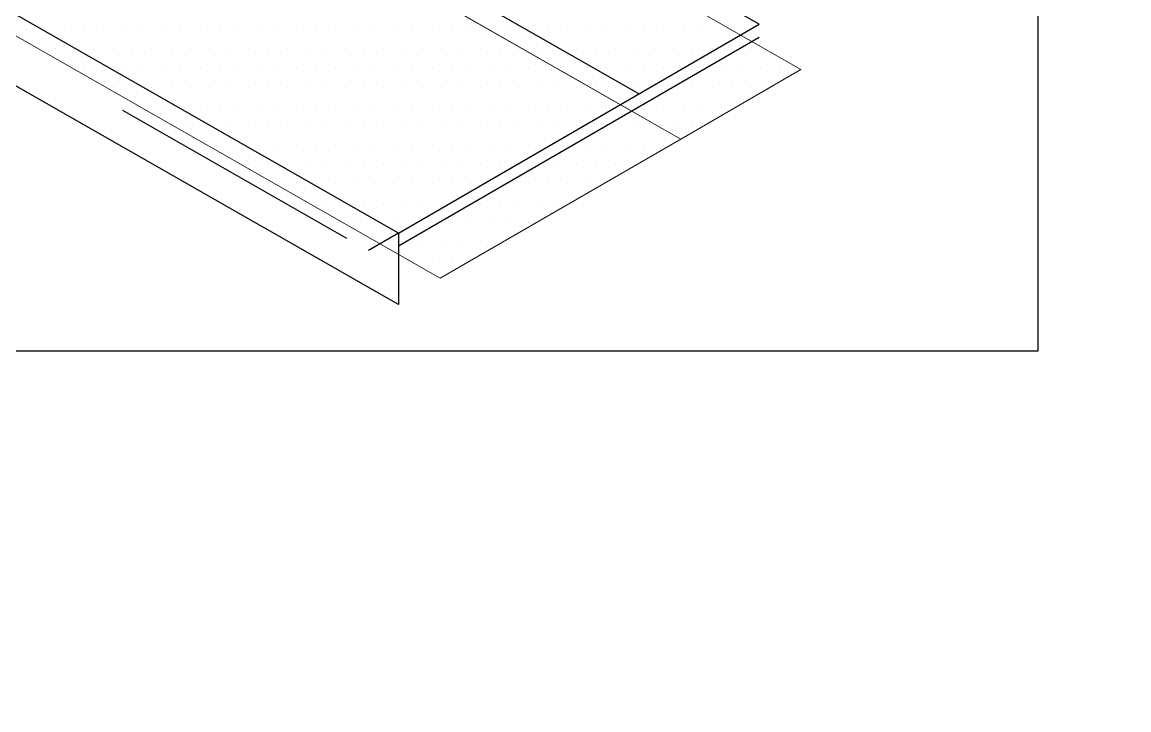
# Model space of a CAD drawing. Header units: inches. Extents: x -22 to 84, y -21 to 19.
# Drawn here: x -5.496 to -4.422, y 12.176 to 12.843 of the extents above; entities that cross this region are included whole.
import ezdxf

# ---------------------------------------------------------------- set-up
doc = ezdxf.new("R2010")
doc.units = ezdxf.units.IN
doc.header["$MEASUREMENT"] = 0
doc.linetypes.add('AI-Linetype-10', pattern=[0.375, 0.25, -0.125])
doc.linetypes.add('AI-Linetype-9', pattern=[0.375, 0.25, -0.125])
for name, color, linetype, lineweight in [('.ATI-HATCH', 7, 'Continuous', 0), ('G-ANNO-TTLB', 7, 'Continuous', 0), ('TYVEK', 7, 'Continuous', 0)]:
    doc.layers.add(name, color=color, linetype=linetype, lineweight=lineweight)

# ---------------------------------------------------------------- blocks, each defined once
blk = doc.blocks.new('Block_279')
at = {"layer": '.ATI-HATCH'}
for points, knots in [([(-6.7236, 13.7958), (-6.7236, 13.7958), (-6.8402, 13.7283), (-6.8402, 13.7283), (-6.8402, 13.7283), (-6.9569, 13.6609), (-6.9569, 13.6609), (-6.9569, 13.6609), (-5.0903, 12.595), (-5.0903, 12.595), (-5.0903, 12.595), (-4.857, 12.73), (-4.857, 12.73), (-4.857, 12.73), (-6.7236, 13.7958), (-6.7236, 13.7958)], [0, 0, 0, 0, 1, 1, 1, 2, 2, 2, 3, 3, 3, 4, 4, 4, 5, 5, 5, 5]), ([(-5.1077, 13.0072), (-5.1077, 13.0072), (-5.1177, 12.8788), (-5.1177, 12.8788), (-5.1177, 12.8788), (-4.857, 12.73), (-4.857, 12.73), (-4.857, 12.73), (-4.7404, 12.7975), (-4.7404, 12.7975), (-4.7404, 12.7975), (-5.1077, 13.0072), (-5.1077, 13.0072)], [0, 0, 0, 0, 1, 1, 1, 2, 2, 2, 3, 3, 3, 4, 4, 4, 4])]:
    blk.add_open_spline(points, degree=3, knots=knots, dxfattribs=at)
at = {"layer": '.ATI-HATCH', "color": 243, "lineweight": 0, "true_color": 0xcc667f}
for points in [[(-5.492, 12.8367), (-5.492, 12.8367), (-5.492, 12.8367), (-5.492, 12.8367)], [(-5.4732, 12.8367), (-5.4732, 12.8367), (-5.4732, 12.8367), (-5.4732, 12.8367)], [(-5.4545, 12.8367), (-5.4545, 12.8367), (-5.4545, 12.8367), (-5.4545, 12.8367)], [(-5.4357, 12.8367), (-5.4357, 12.8367), (-5.4357, 12.8367), (-5.4357, 12.8367)], [(-5.417, 12.8367), (-5.417, 12.8367), (-5.417, 12.8367), (-5.417, 12.8367)], [(-5.3982, 12.8367), (-5.3982, 12.8367), (-5.3982, 12.8367), (-5.3982, 12.8367)], [(-5.3795, 12.8367), (-5.3795, 12.8367), (-5.3795, 12.8367), (-5.3795, 12.8367)], [(-5.3607, 12.8367), (-5.3607, 12.8367), (-5.3607, 12.8367), (-5.3607, 12.8367)], [(-5.342, 12.8367), (-5.342, 12.8367), (-5.342, 12.8367), (-5.342, 12.8367)], [(-5.3232, 12.8367), (-5.3232, 12.8367), (-5.3232, 12.8367), (-5.3232, 12.8367)], [(-5.3045, 12.8367), (-5.3045, 12.8367), (-5.3045, 12.8367), (-5.3045, 12.8367)], [(-5.2857, 12.8367), (-5.2857, 12.8367), (-5.2857, 12.8367), (-5.2857, 12.8367)], [(-5.267, 12.8367), (-5.267, 12.8367), (-5.267, 12.8367), (-5.267, 12.8367)], [(-5.2482, 12.8367), (-5.2482, 12.8367), (-5.2482, 12.8367), (-5.2482, 12.8367)], [(-5.2295, 12.8367), (-5.2295, 12.8367), (-5.2295, 12.8367), (-5.2295, 12.8367)], [(-5.2107, 12.8367), (-5.2107, 12.8367), (-5.2107, 12.8367), (-5.2107, 12.8367)], [(-5.192, 12.8367), (-5.192, 12.8367), (-5.192, 12.8367), (-5.192, 12.8367)], [(-5.1732, 12.8367), (-5.1732, 12.8367), (-5.1732, 12.8367), (-5.1732, 12.8367)], [(-5.1545, 12.8367), (-5.1545, 12.8367), (-5.1545, 12.8367), (-5.1545, 12.8367)], [(-5.1357, 12.8367), (-5.1357, 12.8367), (-5.1357, 12.8367), (-5.1357, 12.8367)], [(-5.117, 12.8367), (-5.117, 12.8367), (-5.117, 12.8367), (-5.117, 12.8367)], [(-5.0982, 12.8367), (-5.0982, 12.8367), (-5.0982, 12.8367), (-5.0982, 12.8367)], [(-5.0795, 12.8367), (-5.0795, 12.8367), (-5.0795, 12.8367), (-5.0795, 12.8367)], [(-5.0607, 12.8367), (-5.0607, 12.8367), (-5.0607, 12.8367), (-5.0607, 12.8367)], [(-5.042, 12.8367), (-5.042, 12.8367), (-5.042, 12.8367), (-5.042, 12.8367)], [(-5.0232, 12.8367), (-5.0232, 12.8367), (-5.0232, 12.8367), (-5.0232, 12.8367)], [(-5.0045, 12.8367), (-5.0045, 12.8367), (-5.0045, 12.8367), (-5.0045, 12.8367)], [(-4.9857, 12.8367), (-4.9857, 12.8367), (-4.9857, 12.8367), (-4.9857, 12.8367)], [(-4.967, 12.8367), (-4.967, 12.8367), (-4.967, 12.8367), (-4.967, 12.8367)], [(-4.9482, 12.8367), (-4.9482, 12.8367), (-4.9482, 12.8367), (-4.9482, 12.8367)], [(-4.9295, 12.8367), (-4.9295, 12.8367), (-4.9295, 12.8367), (-4.9295, 12.8367)], [(-4.9107, 12.8367), (-4.9107, 12.8367), (-4.9107, 12.8367), (-4.9107, 12.8367)], [(-4.892, 12.8367), (-4.892, 12.8367), (-4.892, 12.8367), (-4.892, 12.8367)], [(-4.8732, 12.8367), (-4.8732, 12.8367), (-4.8732, 12.8367), (-4.8732, 12.8367)], [(-4.8545, 12.8367), (-4.8545, 12.8367), (-4.8545, 12.8367), (-4.8545, 12.8367)], [(-4.8357, 12.8367), (-4.8357, 12.8367), (-4.8357, 12.8367), (-4.8357, 12.8367)], [(-4.817, 12.8367), (-4.817, 12.8367), (-4.817, 12.8367), (-4.817, 12.8367)], [(-5.4639, 12.8179), (-5.4639, 12.8179), (-5.4639, 12.8179), (-5.4639, 12.8179)], [(-5.4451, 12.8179), (-5.4451, 12.8179), (-5.4451, 12.8179), (-5.4451, 12.8179)], [(-5.4264, 12.8179), (-5.4264, 12.8179), (-5.4264, 12.8179), (-5.4264, 12.8179)], [(-5.4076, 12.8179), (-5.4076, 12.8179), (-5.4076, 12.8179), (-5.4076, 12.8179)], [(-5.3889, 12.8179), (-5.3889, 12.8179), (-5.3889, 12.8179), (-5.3889, 12.8179)], [(-5.3701, 12.8179), (-5.3701, 12.8179), (-5.3701, 12.8179), (-5.3701, 12.8179)], [(-5.3514, 12.8179), (-5.3514, 12.8179), (-5.3514, 12.8179), (-5.3514, 12.8179)], [(-5.3326, 12.8179), (-5.3326, 12.8179), (-5.3326, 12.8179), (-5.3326, 12.8179)], [(-5.3139, 12.8179), (-5.3139, 12.8179), (-5.3139, 12.8179), (-5.3139, 12.8179)], [(-5.2951, 12.8179), (-5.2951, 12.8179), (-5.2951, 12.8179), (-5.2951, 12.8179)], [(-5.2764, 12.8179), (-5.2764, 12.8179), (-5.2764, 12.8179), (-5.2764, 12.8179)], [(-5.2576, 12.8179), (-5.2576, 12.8179), (-5.2576, 12.8179), (-5.2576, 12.8179)], [(-5.2389, 12.8179), (-5.2389, 12.8179), (-5.2389, 12.8179), (-5.2389, 12.8179)], [(-5.2201, 12.8179), (-5.2201, 12.8179), (-5.2201, 12.8179), (-5.2201, 12.8179)], [(-5.2014, 12.8179), (-5.2014, 12.8179), (-5.2014, 12.8179), (-5.2014, 12.8179)], [(-5.1826, 12.8179), (-5.1826, 12.8179), (-5.1826, 12.8179), (-5.1826, 12.8179)], [(-5.1639, 12.8179), (-5.1639, 12.8179), (-5.1639, 12.8179), (-5.1639, 12.8179)], [(-5.1451, 12.8179), (-5.1451, 12.8179), (-5.1451, 12.8179), (-5.1451, 12.8179)], [(-5.1264, 12.8179), (-5.1264, 12.8179), (-5.1264, 12.8179), (-5.1264, 12.8179)], [(-5.1076, 12.8179), (-5.1076, 12.8179), (-5.1076, 12.8179), (-5.1076, 12.8179)], [(-5.0889, 12.8179), (-5.0889, 12.8179), (-5.0889, 12.8179), (-5.0889, 12.8179)], [(-5.0701, 12.8179), (-5.0701, 12.8179), (-5.0701, 12.8179), (-5.0701, 12.8179)], [(-5.0514, 12.8179), (-5.0514, 12.8179), (-5.0514, 12.8179), (-5.0514, 12.8179)], [(-5.0326, 12.8179), (-5.0326, 12.8179), (-5.0326, 12.8179), (-5.0326, 12.8179)], [(-5.0139, 12.8179), (-5.0139, 12.8179), (-5.0139, 12.8179), (-5.0139, 12.8179)], [(-4.9951, 12.8179), (-4.9951, 12.8179), (-4.9951, 12.8179), (-4.9951, 12.8179)], [(-4.9764, 12.8179), (-4.9764, 12.8179), (-4.9764, 12.8179), (-4.9764, 12.8179)], [(-4.9576, 12.8179), (-4.9576, 12.8179), (-4.9576, 12.8179), (-4.9576, 12.8179)], [(-4.9389, 12.8179), (-4.9389, 12.8179), (-4.9389, 12.8179), (-4.9389, 12.8179)], [(-4.9201, 12.8179), (-4.9201, 12.8179), (-4.9201, 12.8179), (-4.9201, 12.8179)], [(-4.9014, 12.8179), (-4.9014, 12.8179), (-4.9014, 12.8179), (-4.9014, 12.8179)], [(-4.8826, 12.8179), (-4.8826, 12.8179), (-4.8826, 12.8179), (-4.8826, 12.8179)], [(-4.8639, 12.8179), (-4.8639, 12.8179), (-4.8639, 12.8179), (-4.8639, 12.8179)], [(-4.8451, 12.8179), (-4.8451, 12.8179), (-4.8451, 12.8179), (-4.8451, 12.8179)], [(-4.8264, 12.8179), (-4.8264, 12.8179), (-4.8264, 12.8179), (-4.8264, 12.8179)], [(-4.8076, 12.8179), (-4.8076, 12.8179), (-4.8076, 12.8179), (-4.8076, 12.8179)], [(-4.7889, 12.8179), (-4.7889, 12.8179), (-4.7889, 12.8179), (-4.7889, 12.8179)], [(-5.4357, 12.7992), (-5.4357, 12.7992), (-5.4357, 12.7992), (-5.4357, 12.7992)], [(-5.417, 12.7992), (-5.417, 12.7992), (-5.417, 12.7992), (-5.417, 12.7992)], [(-5.3982, 12.7992), (-5.3982, 12.7992), (-5.3982, 12.7992), (-5.3982, 12.7992)], [(-5.3795, 12.7992), (-5.3795, 12.7992), (-5.3795, 12.7992), (-5.3795, 12.7992)], [(-5.3607, 12.7992), (-5.3607, 12.7992), (-5.3607, 12.7992), (-5.3607, 12.7992)], [(-5.342, 12.7992), (-5.342, 12.7992), (-5.342, 12.7992), (-5.342, 12.7992)], [(-5.3232, 12.7992), (-5.3232, 12.7992), (-5.3232, 12.7992), (-5.3232, 12.7992)], [(-5.3045, 12.7992), (-5.3045, 12.7992), (-5.3045, 12.7992), (-5.3045, 12.7992)], [(-5.2857, 12.7992), (-5.2857, 12.7992), (-5.2857, 12.7992), (-5.2857, 12.7992)], [(-5.267, 12.7992), (-5.267, 12.7992), (-5.267, 12.7992), (-5.267, 12.7992)], [(-5.2482, 12.7992), (-5.2482, 12.7992), (-5.2482, 12.7992), (-5.2482, 12.7992)], [(-5.2295, 12.7992), (-5.2295, 12.7992), (-5.2295, 12.7992), (-5.2295, 12.7992)], [(-5.2107, 12.7992), (-5.2107, 12.7992), (-5.2107, 12.7992), (-5.2107, 12.7992)], [(-5.192, 12.7992), (-5.192, 12.7992), (-5.192, 12.7992), (-5.192, 12.7992)], [(-5.1732, 12.7992), (-5.1732, 12.7992), (-5.1732, 12.7992), (-5.1732, 12.7992)], [(-5.1545, 12.7992), (-5.1545, 12.7992), (-5.1545, 12.7992), (-5.1545, 12.7992)], [(-5.1357, 12.7992), (-5.1357, 12.7992), (-5.1357, 12.7992), (-5.1357, 12.7992)], [(-5.117, 12.7992), (-5.117, 12.7992), (-5.117, 12.7992), (-5.117, 12.7992)], [(-5.0982, 12.7992), (-5.0982, 12.7992), (-5.0982, 12.7992), (-5.0982, 12.7992)], [(-5.0795, 12.7992), (-5.0795, 12.7992), (-5.0795, 12.7992), (-5.0795, 12.7992)], [(-5.0607, 12.7992), (-5.0607, 12.7992), (-5.0607, 12.7992), (-5.0607, 12.7992)], [(-5.042, 12.7992), (-5.042, 12.7992), (-5.042, 12.7992), (-5.042, 12.7992)], [(-5.0232, 12.7992), (-5.0232, 12.7992), (-5.0232, 12.7992), (-5.0232, 12.7992)], [(-5.0045, 12.7992), (-5.0045, 12.7992), (-5.0045, 12.7992), (-5.0045, 12.7992)], [(-4.9857, 12.7992), (-4.9857, 12.7992), (-4.9857, 12.7992), (-4.9857, 12.7992)], [(-4.967, 12.7992), (-4.967, 12.7992), (-4.967, 12.7992), (-4.967, 12.7992)], [(-4.9482, 12.7992), (-4.9482, 12.7992), (-4.9482, 12.7992), (-4.9482, 12.7992)], [(-4.9295, 12.7992), (-4.9295, 12.7992), (-4.9295, 12.7992), (-4.9295, 12.7992)], [(-4.9107, 12.7992), (-4.9107, 12.7992), (-4.9107, 12.7992), (-4.9107, 12.7992)], [(-4.892, 12.7992), (-4.892, 12.7992), (-4.892, 12.7992), (-4.892, 12.7992)], [(-4.8732, 12.7992), (-4.8732, 12.7992), (-4.8732, 12.7992), (-4.8732, 12.7992)], [(-4.8545, 12.7992), (-4.8545, 12.7992), (-4.8545, 12.7992), (-4.8545, 12.7992)], [(-4.8357, 12.7992), (-4.8357, 12.7992), (-4.8357, 12.7992), (-4.8357, 12.7992)], [(-4.817, 12.7992), (-4.817, 12.7992), (-4.817, 12.7992), (-4.817, 12.7992)], [(-4.7982, 12.7992), (-4.7982, 12.7992), (-4.7982, 12.7992), (-4.7982, 12.7992)], [(-4.7795, 12.7992), (-4.7795, 12.7992), (-4.7795, 12.7992), (-4.7795, 12.7992)], [(-4.7607, 12.7992), (-4.7607, 12.7992), (-4.7607, 12.7992), (-4.7607, 12.7992)], [(-5.4076, 12.7804), (-5.4076, 12.7804), (-5.4076, 12.7804), (-5.4076, 12.7804)], [(-5.3889, 12.7804), (-5.3889, 12.7804), (-5.3889, 12.7804), (-5.3889, 12.7804)], [(-5.3701, 12.7804), (-5.3701, 12.7804), (-5.3701, 12.7804), (-5.3701, 12.7804)], [(-5.3514, 12.7804), (-5.3514, 12.7804), (-5.3514, 12.7804), (-5.3514, 12.7804)], [(-5.3326, 12.7804), (-5.3326, 12.7804), (-5.3326, 12.7804), (-5.3326, 12.7804)], [(-5.3139, 12.7804), (-5.3139, 12.7804), (-5.3139, 12.7804), (-5.3139, 12.7804)], [(-5.2951, 12.7804), (-5.2951, 12.7804), (-5.2951, 12.7804), (-5.2951, 12.7804)], [(-5.2764, 12.7804), (-5.2764, 12.7804), (-5.2764, 12.7804), (-5.2764, 12.7804)], [(-5.2576, 12.7804), (-5.2576, 12.7804), (-5.2576, 12.7804), (-5.2576, 12.7804)], [(-5.2389, 12.7804), (-5.2389, 12.7804), (-5.2389, 12.7804), (-5.2389, 12.7804)], [(-5.2201, 12.7804), (-5.2201, 12.7804), (-5.2201, 12.7804), (-5.2201, 12.7804)], [(-5.2014, 12.7804), (-5.2014, 12.7804), (-5.2014, 12.7804), (-5.2014, 12.7804)], [(-5.1826, 12.7804), (-5.1826, 12.7804), (-5.1826, 12.7804), (-5.1826, 12.7804)], [(-5.1639, 12.7804), (-5.1639, 12.7804), (-5.1639, 12.7804), (-5.1639, 12.7804)], [(-5.1451, 12.7804), (-5.1451, 12.7804), (-5.1451, 12.7804), (-5.1451, 12.7804)], [(-5.1264, 12.7804), (-5.1264, 12.7804), (-5.1264, 12.7804), (-5.1264, 12.7804)], [(-5.1076, 12.7804), (-5.1076, 12.7804), (-5.1076, 12.7804), (-5.1076, 12.7804)], [(-5.0889, 12.7804), (-5.0889, 12.7804), (-5.0889, 12.7804), (-5.0889, 12.7804)], [(-5.0701, 12.7804), (-5.0701, 12.7804), (-5.0701, 12.7804), (-5.0701, 12.7804)], [(-5.0514, 12.7804), (-5.0514, 12.7804), (-5.0514, 12.7804), (-5.0514, 12.7804)], [(-5.0326, 12.7804), (-5.0326, 12.7804), (-5.0326, 12.7804), (-5.0326, 12.7804)], [(-5.0139, 12.7804), (-5.0139, 12.7804), (-5.0139, 12.7804), (-5.0139, 12.7804)], [(-4.9951, 12.7804), (-4.9951, 12.7804), (-4.9951, 12.7804), (-4.9951, 12.7804)], [(-4.9764, 12.7804), (-4.9764, 12.7804), (-4.9764, 12.7804), (-4.9764, 12.7804)], [(-4.9576, 12.7804), (-4.9576, 12.7804), (-4.9576, 12.7804), (-4.9576, 12.7804)], [(-4.9389, 12.7804), (-4.9389, 12.7804), (-4.9389, 12.7804), (-4.9389, 12.7804)], [(-4.9201, 12.7804), (-4.9201, 12.7804), (-4.9201, 12.7804), (-4.9201, 12.7804)], [(-4.9014, 12.7804), (-4.9014, 12.7804), (-4.9014, 12.7804), (-4.9014, 12.7804)], [(-4.8826, 12.7804), (-4.8826, 12.7804), (-4.8826, 12.7804), (-4.8826, 12.7804)], [(-4.8639, 12.7804), (-4.8639, 12.7804), (-4.8639, 12.7804), (-4.8639, 12.7804)], [(-4.8451, 12.7804), (-4.8451, 12.7804), (-4.8451, 12.7804), (-4.8451, 12.7804)], [(-4.8264, 12.7804), (-4.8264, 12.7804), (-4.8264, 12.7804), (-4.8264, 12.7804)], [(-4.8076, 12.7804), (-4.8076, 12.7804), (-4.8076, 12.7804), (-4.8076, 12.7804)], [(-4.7889, 12.7804), (-4.7889, 12.7804), (-4.7889, 12.7804), (-4.7889, 12.7804)], [(-4.7701, 12.7804), (-4.7701, 12.7804), (-4.7701, 12.7804), (-4.7701, 12.7804)], [(-5.3795, 12.7617), (-5.3795, 12.7617), (-5.3795, 12.7617), (-5.3795, 12.7617)], [(-5.3607, 12.7617), (-5.3607, 12.7617), (-5.3607, 12.7617), (-5.3607, 12.7617)], [(-5.342, 12.7617), (-5.342, 12.7617), (-5.342, 12.7617), (-5.342, 12.7617)], [(-5.3232, 12.7617), (-5.3232, 12.7617), (-5.3232, 12.7617), (-5.3232, 12.7617)], [(-5.3045, 12.7617), (-5.3045, 12.7617), (-5.3045, 12.7617), (-5.3045, 12.7617)], [(-5.2857, 12.7617), (-5.2857, 12.7617), (-5.2857, 12.7617), (-5.2857, 12.7617)], [(-5.267, 12.7617), (-5.267, 12.7617), (-5.267, 12.7617), (-5.267, 12.7617)], [(-5.2482, 12.7617), (-5.2482, 12.7617), (-5.2482, 12.7617), (-5.2482, 12.7617)], [(-5.2295, 12.7617), (-5.2295, 12.7617), (-5.2295, 12.7617), (-5.2295, 12.7617)], [(-5.2107, 12.7617), (-5.2107, 12.7617), (-5.2107, 12.7617), (-5.2107, 12.7617)], [(-5.192, 12.7617), (-5.192, 12.7617), (-5.192, 12.7617), (-5.192, 12.7617)], [(-5.1732, 12.7617), (-5.1732, 12.7617), (-5.1732, 12.7617), (-5.1732, 12.7617)], [(-5.1545, 12.7617), (-5.1545, 12.7617), (-5.1545, 12.7617), (-5.1545, 12.7617)], [(-5.1357, 12.7617), (-5.1357, 12.7617), (-5.1357, 12.7617), (-5.1357, 12.7617)], [(-5.117, 12.7617), (-5.117, 12.7617), (-5.117, 12.7617), (-5.117, 12.7617)], [(-5.0982, 12.7617), (-5.0982, 12.7617), (-5.0982, 12.7617), (-5.0982, 12.7617)], [(-5.0795, 12.7617), (-5.0795, 12.7617), (-5.0795, 12.7617), (-5.0795, 12.7617)], [(-5.0607, 12.7617), (-5.0607, 12.7617), (-5.0607, 12.7617), (-5.0607, 12.7617)], [(-5.042, 12.7617), (-5.042, 12.7617), (-5.042, 12.7617), (-5.042, 12.7617)], [(-5.0232, 12.7617), (-5.0232, 12.7617), (-5.0232, 12.7617), (-5.0232, 12.7617)], [(-5.0045, 12.7617), (-5.0045, 12.7617), (-5.0045, 12.7617), (-5.0045, 12.7617)], [(-4.9857, 12.7617), (-4.9857, 12.7617), (-4.9857, 12.7617), (-4.9857, 12.7617)], [(-4.967, 12.7617), (-4.967, 12.7617), (-4.967, 12.7617), (-4.967, 12.7617)], [(-4.9482, 12.7617), (-4.9482, 12.7617), (-4.9482, 12.7617), (-4.9482, 12.7617)], [(-4.9295, 12.7617), (-4.9295, 12.7617), (-4.9295, 12.7617), (-4.9295, 12.7617)], [(-4.9107, 12.7617), (-4.9107, 12.7617), (-4.9107, 12.7617), (-4.9107, 12.7617)], [(-4.892, 12.7617), (-4.892, 12.7617), (-4.892, 12.7617), (-4.892, 12.7617)], [(-4.8732, 12.7617), (-4.8732, 12.7617), (-4.8732, 12.7617), (-4.8732, 12.7617)], [(-4.8545, 12.7617), (-4.8545, 12.7617), (-4.8545, 12.7617), (-4.8545, 12.7617)], [(-4.8357, 12.7617), (-4.8357, 12.7617), (-4.8357, 12.7617), (-4.8357, 12.7617)], [(-4.817, 12.7617), (-4.817, 12.7617), (-4.817, 12.7617), (-4.817, 12.7617)], [(-5.3326, 12.7429), (-5.3326, 12.7429), (-5.3326, 12.7429), (-5.3326, 12.7429)], [(-5.3139, 12.7429), (-5.3139, 12.7429), (-5.3139, 12.7429), (-5.3139, 12.7429)], [(-5.2951, 12.7429), (-5.2951, 12.7429), (-5.2951, 12.7429), (-5.2951, 12.7429)], [(-5.2764, 12.7429), (-5.2764, 12.7429), (-5.2764, 12.7429), (-5.2764, 12.7429)], [(-5.2576, 12.7429), (-5.2576, 12.7429), (-5.2576, 12.7429), (-5.2576, 12.7429)], [(-5.2389, 12.7429), (-5.2389, 12.7429), (-5.2389, 12.7429), (-5.2389, 12.7429)], [(-5.2201, 12.7429), (-5.2201, 12.7429), (-5.2201, 12.7429), (-5.2201, 12.7429)], [(-5.2014, 12.7429), (-5.2014, 12.7429), (-5.2014, 12.7429), (-5.2014, 12.7429)], [(-5.1826, 12.7429), (-5.1826, 12.7429), (-5.1826, 12.7429), (-5.1826, 12.7429)], [(-5.1639, 12.7429), (-5.1639, 12.7429), (-5.1639, 12.7429), (-5.1639, 12.7429)], [(-5.1451, 12.7429), (-5.1451, 12.7429), (-5.1451, 12.7429), (-5.1451, 12.7429)], [(-5.1264, 12.7429), (-5.1264, 12.7429), (-5.1264, 12.7429), (-5.1264, 12.7429)], [(-5.1076, 12.7429), (-5.1076, 12.7429), (-5.1076, 12.7429), (-5.1076, 12.7429)], [(-5.0889, 12.7429), (-5.0889, 12.7429), (-5.0889, 12.7429), (-5.0889, 12.7429)], [(-5.0701, 12.7429), (-5.0701, 12.7429), (-5.0701, 12.7429), (-5.0701, 12.7429)], [(-5.0514, 12.7429), (-5.0514, 12.7429), (-5.0514, 12.7429), (-5.0514, 12.7429)], [(-5.0326, 12.7429), (-5.0326, 12.7429), (-5.0326, 12.7429), (-5.0326, 12.7429)], [(-5.0139, 12.7429), (-5.0139, 12.7429), (-5.0139, 12.7429), (-5.0139, 12.7429)], [(-4.9951, 12.7429), (-4.9951, 12.7429), (-4.9951, 12.7429), (-4.9951, 12.7429)], [(-4.9764, 12.7429), (-4.9764, 12.7429), (-4.9764, 12.7429), (-4.9764, 12.7429)], [(-4.9576, 12.7429), (-4.9576, 12.7429), (-4.9576, 12.7429), (-4.9576, 12.7429)], [(-4.9389, 12.7429), (-4.9389, 12.7429), (-4.9389, 12.7429), (-4.9389, 12.7429)], [(-4.9201, 12.7429), (-4.9201, 12.7429), (-4.9201, 12.7429), (-4.9201, 12.7429)], [(-4.9014, 12.7429), (-4.9014, 12.7429), (-4.9014, 12.7429), (-4.9014, 12.7429)], [(-4.8826, 12.7429), (-4.8826, 12.7429), (-4.8826, 12.7429), (-4.8826, 12.7429)], [(-4.8639, 12.7429), (-4.8639, 12.7429), (-4.8639, 12.7429), (-4.8639, 12.7429)], [(-4.8451, 12.7429), (-4.8451, 12.7429), (-4.8451, 12.7429), (-4.8451, 12.7429)], [(-5.3045, 12.7242), (-5.3045, 12.7242), (-5.3045, 12.7242), (-5.3045, 12.7242)], [(-5.2857, 12.7242), (-5.2857, 12.7242), (-5.2857, 12.7242), (-5.2857, 12.7242)], [(-5.267, 12.7242), (-5.267, 12.7242), (-5.267, 12.7242), (-5.267, 12.7242)], [(-5.2482, 12.7242), (-5.2482, 12.7242), (-5.2482, 12.7242), (-5.2482, 12.7242)], [(-5.2295, 12.7242), (-5.2295, 12.7242), (-5.2295, 12.7242), (-5.2295, 12.7242)], [(-5.2107, 12.7242), (-5.2107, 12.7242), (-5.2107, 12.7242), (-5.2107, 12.7242)], [(-5.192, 12.7242), (-5.192, 12.7242), (-5.192, 12.7242), (-5.192, 12.7242)], [(-5.1732, 12.7242), (-5.1732, 12.7242), (-5.1732, 12.7242), (-5.1732, 12.7242)], [(-5.1545, 12.7242), (-5.1545, 12.7242), (-5.1545, 12.7242), (-5.1545, 12.7242)], [(-5.1357, 12.7242), (-5.1357, 12.7242), (-5.1357, 12.7242), (-5.1357, 12.7242)], [(-5.117, 12.7242), (-5.117, 12.7242), (-5.117, 12.7242), (-5.117, 12.7242)], [(-5.0982, 12.7242), (-5.0982, 12.7242), (-5.0982, 12.7242), (-5.0982, 12.7242)], [(-5.0795, 12.7242), (-5.0795, 12.7242), (-5.0795, 12.7242), (-5.0795, 12.7242)], [(-5.0607, 12.7242), (-5.0607, 12.7242), (-5.0607, 12.7242), (-5.0607, 12.7242)], [(-5.042, 12.7242), (-5.042, 12.7242), (-5.042, 12.7242), (-5.042, 12.7242)], [(-5.0232, 12.7242), (-5.0232, 12.7242), (-5.0232, 12.7242), (-5.0232, 12.7242)], [(-5.0045, 12.7242), (-5.0045, 12.7242), (-5.0045, 12.7242), (-5.0045, 12.7242)], [(-4.9857, 12.7242), (-4.9857, 12.7242), (-4.9857, 12.7242), (-4.9857, 12.7242)], [(-4.967, 12.7242), (-4.967, 12.7242), (-4.967, 12.7242), (-4.967, 12.7242)], [(-4.9482, 12.7242), (-4.9482, 12.7242), (-4.9482, 12.7242), (-4.9482, 12.7242)], [(-4.9295, 12.7242), (-4.9295, 12.7242), (-4.9295, 12.7242), (-4.9295, 12.7242)], [(-4.9107, 12.7242), (-4.9107, 12.7242), (-4.9107, 12.7242), (-4.9107, 12.7242)], [(-4.892, 12.7242), (-4.892, 12.7242), (-4.892, 12.7242), (-4.892, 12.7242)], [(-4.8732, 12.7242), (-4.8732, 12.7242), (-4.8732, 12.7242), (-4.8732, 12.7242)], [(-5.2764, 12.7054), (-5.2764, 12.7054), (-5.2764, 12.7054), (-5.2764, 12.7054)], [(-5.2576, 12.7054), (-5.2576, 12.7054), (-5.2576, 12.7054), (-5.2576, 12.7054)], [(-5.2389, 12.7054), (-5.2389, 12.7054), (-5.2389, 12.7054), (-5.2389, 12.7054)], [(-5.2201, 12.7054), (-5.2201, 12.7054), (-5.2201, 12.7054), (-5.2201, 12.7054)], [(-5.2014, 12.7054), (-5.2014, 12.7054), (-5.2014, 12.7054), (-5.2014, 12.7054)], [(-5.1826, 12.7054), (-5.1826, 12.7054), (-5.1826, 12.7054), (-5.1826, 12.7054)], [(-5.1639, 12.7054), (-5.1639, 12.7054), (-5.1639, 12.7054), (-5.1639, 12.7054)], [(-5.1451, 12.7054), (-5.1451, 12.7054), (-5.1451, 12.7054), (-5.1451, 12.7054)], [(-5.1264, 12.7054), (-5.1264, 12.7054), (-5.1264, 12.7054), (-5.1264, 12.7054)], [(-5.1076, 12.7054), (-5.1076, 12.7054), (-5.1076, 12.7054), (-5.1076, 12.7054)], [(-5.0889, 12.7054), (-5.0889, 12.7054), (-5.0889, 12.7054), (-5.0889, 12.7054)], [(-5.0701, 12.7054), (-5.0701, 12.7054), (-5.0701, 12.7054), (-5.0701, 12.7054)], [(-5.0514, 12.7054), (-5.0514, 12.7054), (-5.0514, 12.7054), (-5.0514, 12.7054)], [(-5.0326, 12.7054), (-5.0326, 12.7054), (-5.0326, 12.7054), (-5.0326, 12.7054)], [(-5.0139, 12.7054), (-5.0139, 12.7054), (-5.0139, 12.7054), (-5.0139, 12.7054)], [(-4.9951, 12.7054), (-4.9951, 12.7054), (-4.9951, 12.7054), (-4.9951, 12.7054)], [(-4.9764, 12.7054), (-4.9764, 12.7054), (-4.9764, 12.7054), (-4.9764, 12.7054)], [(-4.9576, 12.7054), (-4.9576, 12.7054), (-4.9576, 12.7054), (-4.9576, 12.7054)], [(-4.9389, 12.7054), (-4.9389, 12.7054), (-4.9389, 12.7054), (-4.9389, 12.7054)], [(-4.9201, 12.7054), (-4.9201, 12.7054), (-4.9201, 12.7054), (-4.9201, 12.7054)], [(-4.9014, 12.7054), (-4.9014, 12.7054), (-4.9014, 12.7054), (-4.9014, 12.7054)], [(-5.2482, 12.6867), (-5.2482, 12.6867), (-5.2482, 12.6867), (-5.2482, 12.6867)], [(-5.2295, 12.6867), (-5.2295, 12.6867), (-5.2295, 12.6867), (-5.2295, 12.6867)], [(-5.2107, 12.6867), (-5.2107, 12.6867), (-5.2107, 12.6867), (-5.2107, 12.6867)], [(-5.192, 12.6867), (-5.192, 12.6867), (-5.192, 12.6867), (-5.192, 12.6867)], [(-5.1732, 12.6867), (-5.1732, 12.6867), (-5.1732, 12.6867), (-5.1732, 12.6867)], [(-5.1545, 12.6867), (-5.1545, 12.6867), (-5.1545, 12.6867), (-5.1545, 12.6867)], [(-5.1357, 12.6867), (-5.1357, 12.6867), (-5.1357, 12.6867), (-5.1357, 12.6867)], [(-5.117, 12.6867), (-5.117, 12.6867), (-5.117, 12.6867), (-5.117, 12.6867)], [(-5.0982, 12.6867), (-5.0982, 12.6867), (-5.0982, 12.6867), (-5.0982, 12.6867)], [(-5.0795, 12.6867), (-5.0795, 12.6867), (-5.0795, 12.6867), (-5.0795, 12.6867)], [(-5.0607, 12.6867), (-5.0607, 12.6867), (-5.0607, 12.6867), (-5.0607, 12.6867)], [(-5.042, 12.6867), (-5.042, 12.6867), (-5.042, 12.6867), (-5.042, 12.6867)], [(-5.0232, 12.6867), (-5.0232, 12.6867), (-5.0232, 12.6867), (-5.0232, 12.6867)], [(-5.0045, 12.6867), (-5.0045, 12.6867), (-5.0045, 12.6867), (-5.0045, 12.6867)], [(-4.9857, 12.6867), (-4.9857, 12.6867), (-4.9857, 12.6867), (-4.9857, 12.6867)], [(-4.967, 12.6867), (-4.967, 12.6867), (-4.967, 12.6867), (-4.967, 12.6867)], [(-4.9482, 12.6867), (-4.9482, 12.6867), (-4.9482, 12.6867), (-4.9482, 12.6867)], [(-5.2014, 12.6679), (-5.2014, 12.6679), (-5.2014, 12.6679), (-5.2014, 12.6679)], [(-5.1826, 12.6679), (-5.1826, 12.6679), (-5.1826, 12.6679), (-5.1826, 12.6679)], [(-5.1639, 12.6679), (-5.1639, 12.6679), (-5.1639, 12.6679), (-5.1639, 12.6679)], [(-5.1451, 12.6679), (-5.1451, 12.6679), (-5.1451, 12.6679), (-5.1451, 12.6679)], [(-5.1264, 12.6679), (-5.1264, 12.6679), (-5.1264, 12.6679), (-5.1264, 12.6679)], [(-5.1076, 12.6679), (-5.1076, 12.6679), (-5.1076, 12.6679), (-5.1076, 12.6679)], [(-5.0889, 12.6679), (-5.0889, 12.6679), (-5.0889, 12.6679), (-5.0889, 12.6679)], [(-5.0701, 12.6679), (-5.0701, 12.6679), (-5.0701, 12.6679), (-5.0701, 12.6679)], [(-5.0514, 12.6679), (-5.0514, 12.6679), (-5.0514, 12.6679), (-5.0514, 12.6679)], [(-5.0326, 12.6679), (-5.0326, 12.6679), (-5.0326, 12.6679), (-5.0326, 12.6679)], [(-5.0139, 12.6679), (-5.0139, 12.6679), (-5.0139, 12.6679), (-5.0139, 12.6679)], [(-4.9951, 12.6679), (-4.9951, 12.6679), (-4.9951, 12.6679), (-4.9951, 12.6679)], [(-4.9764, 12.6679), (-4.9764, 12.6679), (-4.9764, 12.6679), (-4.9764, 12.6679)], [(-5.1732, 12.6492), (-5.1732, 12.6492), (-5.1732, 12.6492), (-5.1732, 12.6492)], [(-5.1545, 12.6492), (-5.1545, 12.6492), (-5.1545, 12.6492), (-5.1545, 12.6492)], [(-5.1357, 12.6492), (-5.1357, 12.6492), (-5.1357, 12.6492), (-5.1357, 12.6492)], [(-5.117, 12.6492), (-5.117, 12.6492), (-5.117, 12.6492), (-5.117, 12.6492)], [(-5.0982, 12.6492), (-5.0982, 12.6492), (-5.0982, 12.6492), (-5.0982, 12.6492)], [(-5.0795, 12.6492), (-5.0795, 12.6492), (-5.0795, 12.6492), (-5.0795, 12.6492)], [(-5.0607, 12.6492), (-5.0607, 12.6492), (-5.0607, 12.6492), (-5.0607, 12.6492)], [(-5.042, 12.6492), (-5.042, 12.6492), (-5.042, 12.6492), (-5.042, 12.6492)], [(-5.0232, 12.6492), (-5.0232, 12.6492), (-5.0232, 12.6492), (-5.0232, 12.6492)], [(-5.0045, 12.6492), (-5.0045, 12.6492), (-5.0045, 12.6492), (-5.0045, 12.6492)], [(-5.1451, 12.6304), (-5.1451, 12.6304), (-5.1451, 12.6304), (-5.1451, 12.6304)], [(-5.1264, 12.6304), (-5.1264, 12.6304), (-5.1264, 12.6304), (-5.1264, 12.6304)], [(-5.1076, 12.6304), (-5.1076, 12.6304), (-5.1076, 12.6304), (-5.1076, 12.6304)], [(-5.0889, 12.6304), (-5.0889, 12.6304), (-5.0889, 12.6304), (-5.0889, 12.6304)], [(-5.0701, 12.6304), (-5.0701, 12.6304), (-5.0701, 12.6304), (-5.0701, 12.6304)], [(-5.0514, 12.6304), (-5.0514, 12.6304), (-5.0514, 12.6304), (-5.0514, 12.6304)], [(-5.0326, 12.6304), (-5.0326, 12.6304), (-5.0326, 12.6304), (-5.0326, 12.6304)], [(-5.117, 12.6117), (-5.117, 12.6117), (-5.117, 12.6117), (-5.117, 12.6117)], [(-5.0982, 12.6117), (-5.0982, 12.6117), (-5.0982, 12.6117), (-5.0982, 12.6117)], [(-5.0795, 12.6117), (-5.0795, 12.6117), (-5.0795, 12.6117), (-5.0795, 12.6117)]]:
    blk.add_open_spline(points, degree=3, dxfattribs=at)

msp = doc.modelspace()

# ---------------------------------------------------------------- hatches: boundary and pattern name
at = {"layer": 'G-ANNO-TTLB', "true_color": 0xff00ff, "transparency": 33554687}
h = msp.add_hatch(color=6, dxfattribs=at)
edge = h.paths.add_edge_path()
edge.add_spline(control_points=[(19.9156, -15.0652), (19.9156, -15.0652), (-20.7721, -15.0652), (-20.7721, -15.0652), (-20.7721, -15.0652), (-20.7721, 19.0598), (-20.7721, 19.0598), (-20.7721, 19.0598), (19.9156, 19.0598), (19.9156, 19.0598), (19.9156, 19.0598), (19.9156, -15.0652), (19.9156, -15.0652)], knot_values=[0, 0, 0, 0, 1, 1, 1, 2, 2, 2, 3, 3, 3, 4, 4, 4, 4], degree=3, periodic=0)
edge = h.paths.add_edge_path()
edge.add_spline(control_points=[(-20.6471, 18.9348), (-20.6471, 18.9348), (-20.6471, -14.9402), (-20.6471, -14.9402), (-20.6471, -14.9402), (19.7906, -14.9402), (19.7906, -14.9402), (19.7906, -14.9402), (19.7906, 18.9348), (19.7906, 18.9348), (19.7906, 18.9348), (-20.6471, 18.9348), (-20.6471, 18.9348)], knot_values=[0, 0, 0, 0, 1, 1, 1, 2, 2, 2, 3, 3, 3, 4, 4, 4, 4], degree=3, periodic=0)
edge.add_line((-20.6471, 18.9348), (-20.6471, 18.9348))

# ---------------------------------------------------------------- linework, layer by layer
at = {"layer": 'G-ANNO-TTLB'}
for points in [[(19.9156, -15.0652), (19.9156, -15.0652), (-20.7721, -15.0652), (-20.7721, -15.0652), (-20.7721, -15.0652), (-20.7721, 19.0598), (-20.7721, 19.0598), (-20.7721, 19.0598), (19.9156, 19.0598), (19.9156, 19.0598), (19.9156, 19.0598), (19.9156, -15.0652), (19.9156, -15.0652)], [(-20.6471, 18.9348), (-20.6471, 18.9348), (-20.6471, -14.9402), (-20.6471, -14.9402), (-20.6471, -14.9402), (19.7906, -14.9402), (19.7906, -14.9402), (19.7906, -14.9402), (19.7906, 18.9348), (19.7906, 18.9348), (19.7906, 18.9348), (-20.6471, 18.9348), (-20.6471, 18.9348)]]:
    msp.add_open_spline(points, degree=3, knots=[0, 0, 0, 0, 1, 1, 1, 2, 2, 2, 3, 3, 3, 4, 4, 4, 4], dxfattribs=at)
at = {"layer": 'TYVEK', "color": 4, "lineweight": 25, "true_color": 0x00ffff}
for p, q in [((-4.781, 12.8413), (-6.6476, 13.9071)), ((-4.8976, 12.7738), (-6.7642, 13.8396)), ((-5.1309, 12.6388), (-6.9975, 13.7047)), ((-5.1309, 12.5696), (-6.9975, 13.6355)), ((-5.1309, 12.6388), (-4.781, 12.8413)), ((-5.1309, 12.6263), (-4.781, 12.8288)), ((-5.1309, 12.6388), (-5.1309, 12.5696)), ((-5.1309, 12.6388), (-5.1309, 12.6263))]:
    msp.add_line(p, q, dxfattribs=at)
at = {"layer": 'TYVEK', "color": 4, "linetype": 'AI-Linetype-10', "lineweight": 25, "true_color": 0x00ffff}
msp.add_line((-7.0266, 13.6878), (-5.16, 12.6219), dxfattribs=at)
at = {"layer": 'TYVEK', "color": 4, "linetype": 'AI-Linetype-9', "lineweight": 25, "true_color": 0x00ffff}
msp.add_line((-5.1309, 12.6388), (-5.16, 12.6219), dxfattribs=at)
at = {"layer": 'TYVEK', "color": 18, "lineweight": 25, "true_color": 0x000000}
msp.add_lwpolyline([(-7.0771, 14.6391), (-4.5106, 14.6391), (-4.5106, 12.5242), (-7.0771, 12.5242)], close=True, dxfattribs=at)

# ---------------------------------------------------------------- block references
at = {"layer": '.ATI-HATCH'}
msp.add_blockref('Block_279', (0, 0), dxfattribs=at)

doc.saveas('drawing.dxf')
